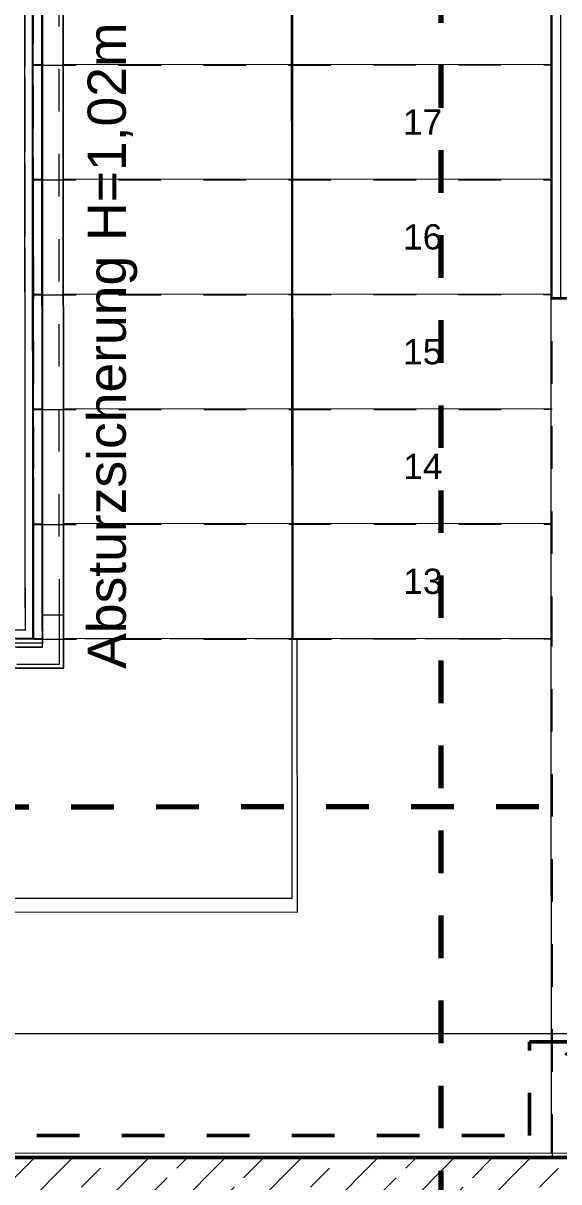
# Model space of a CAD drawing. Header units: metres. Extents: x -67.4 to -19.1, y 43.9 to 93.
# Drawn here: x -51.953 to -50.693, y 55.152 to 57.877 of the extents above; entities that cross this region are included whole.
import ezdxf

# ---------------------------------------------------------------- set-up
doc = ezdxf.new("R2010")
doc.units = ezdxf.units.M
doc.linetypes.add('Achse', pattern=[0.009, 0.005, -0.002, 0, -0.002])
doc.linetypes.add('Verdeckt', pattern=[0.003, 0.002, -0.001])
for name, color, linetype, lineweight in [('A-FLOR-HRAL', 11, 'Continuous', 5), ('A_Bemassung-50_', 4, 'Continuous', 9), ('A_Bemassung_', 4, 'Continuous', 9), ('A_Brandabschnitte', 30, 'Verdeckt', 50), ('A_Decken', 8, 'Continuous', 13), ('A_Gelaender', 7, 'Continuous', 13), ('A_Raeume', 7, 'Continuous', 13), ('A_Raeume_', 7, 'Continuous', 5), ('A_Waende', 7, 'Continuous', 13), ('G-ANNO-SYMB_', 111, 'Continuous', 9), ('S-STRS', 31, 'Continuous', 13), ('S-STRS-ANNO_', 31, 'Continuous', 5), ('S-STRS-MBND', 31, 'Verdeckt', 13), ('Text', 130, 'Continuous', 9)]:
    doc.layers.add(name, color=color, linetype=linetype, lineweight=lineweight)
doc.styles.add('Arial', font='arial.ttf', dxfattribs={"height": 0.059531})
doc.styles.add('Arial_2', font='arial.ttf', dxfattribs={"height": 0.09})
doc.styles.add('Arial_5', font='arial.ttf', dxfattribs={"height": 0.1})
doc.dimstyles.new('WGA-Bemaßung_4', dxfattribs={"dimscale": 0.3048, "dimtxt": 0.102026, "dimasz": 0.328084, "dimexe": 0.246063, "dimexo": 0.0625, "dimgap": 0.04101, "dimtad": 1, "dimdec": 1, "dimlfac": 100, "dimrnd": 0.5, "dimdsep": 46, "dimtxsty": 'Arial_5', "dimblk1": 'OBLIQUE', "dimblk2": 'OBLIQUE', "dimsah": 1, "dimcen": 0.09, "dimdle": 0.246063, "dimazin": 2, "dimtfac": 1, "dimtdec": 4, "dimtix": 1, "dimtmove": 0, "dimatfit": 3, "dimfxl": 0.656168, "dimfxlon": 1, "dimtvp": 1, "dimtolj": 1, "dimtzin": 0, "dimarcsym": 2})

# ---------------------------------------------------------------- blocks, each defined once
blk = doc.blocks.new('Geländer - Geländer-9296760-263_PP_00EG_BT2')
at = {"layer": 'A_Gelaender', "lineweight": 5}
for p, q in [((-24.7701, 72.3399), (-23.8309, 74.5919)), ((-23.8309, 74.5919), (-23.8124, 74.5842)), ((-24.7517, 72.3322), (-24.7701, 72.3399))]:
    blk.add_line(p, q, dxfattribs=at)
blk = doc.blocks.new('Typ des oberen Holms - Oberer Geländerholm_Innen_-9296763-263_PP_00EG_BT2')
at = {"layer": 'A_Gelaender', "lineweight": 5}
for p, q in [((-24.7517, 72.3322), (-23.8124, 74.5842)), ((-23.7663, 74.565), (-24.7055, 72.313)), ((-23.8124, 74.5842), (-23.7663, 74.565)), ((-24.7055, 72.313), (-24.7517, 72.3322))]:
    blk.add_line(p, q, dxfattribs=at)
blk = doc.blocks.new('Typ des oberen Holms - Oberer Geländerholm_Innen_-V45-263_PP_00EG_BT2')
at = {"layer": 'A_Gelaender', "lineweight": 5}
for p, q in [((-24.7517, 72.3322), (-23.8124, 74.5842)), ((-24.7055, 72.313), (-23.7663, 74.565)), ((-23.8124, 74.5842), (-23.7663, 74.565)), ((-24.7517, 72.3322), (-24.7055, 72.313))]:
    blk.add_line(p, q, dxfattribs=at)
blk = doc.blocks.new('Geländer - Geländer-11667929-263_PP_00EG_BT2')
at = {"layer": 'A_Gelaender', "linetype": 'Verdeckt', "lineweight": 5}
for p, q in [((-26.2154, 72.096), (-25.497, 73.8212)), ((-26.2047, 72.0699), (-25.4785, 73.8135)), ((-26.9806, 72.3935), (-26.2047, 72.0699)), ((-26.9545, 72.4043), (-26.2154, 72.096))]:
    blk.add_line(p, q, dxfattribs=at)
blk = doc.blocks.new('Typ des oberen Holms - Oberer Geländerholm_Innen_-V68-263_PP_00EG_BT2')
at = {"layer": 'A_Gelaender', "linetype": 'Verdeckt', "lineweight": 5}
for p, q in [((-26.1674, 72.2114), (-25.497, 73.8212)), ((-26.2154, 72.096), (-26.1674, 72.2114)), ((-26.3308, 72.1442), (-26.2154, 72.096))]:
    blk.add_line(p, q, dxfattribs=at)
blk = doc.blocks.new('Handlauftyp - Handlauf_Innen_-V69-263_PP_00EG_BT2')
at = {"layer": 'A_Gelaender', "linetype": 'Verdeckt', "lineweight": 5}
for p, q in [((-26.1708, 72.0991), (-25.4601, 73.8058)), ((-26.1339, 72.0837), (-25.4231, 73.7904)), ((-26.1939, 72.0437), (-26.1708, 72.0991)), ((-26.1724, 71.9914), (-26.1339, 72.0837)), ((-26.2493, 72.0668), (-26.1939, 72.0437)), ((-26.2647, 72.0299), (-26.1724, 71.9914))]:
    blk.add_line(p, q, dxfattribs=at)
blk = doc.blocks.new('Geländer - Geländer-11667999-263_PP_00EG_BT2')
at = {"layer": 'A_Gelaender', "lineweight": 5}
for p, q in [((-26.2043, 72.0707), (-25.0636, 74.8124)), ((-26.9805, 72.3939), (-26.2064, 72.0715))]:
    blk.add_line(p, q, dxfattribs=at)
blk = doc.blocks.new('Typ des oberen Holms - Oberer Geländerholm_Innen_-11668034-263_PP_00EG_BT2')
at = {"layer": 'A_Gelaender', "lineweight": 5}
for p, q in [((-26.1648, 72.1138), (-25.0451, 74.8047)), ((-24.9989, 74.7855), (-26.1186, 72.0946)), ((-26.1936, 72.0445), (-26.1648, 72.1138)), ((-26.1648, 72.1138), (-26.1186, 72.0946)), ((-26.1186, 72.0946), (-26.1666, 71.9791)), ((-26.2628, 72.0734), (-26.1936, 72.0445)), ((-26.1666, 71.9791), (-26.282, 72.0272))]:
    blk.add_line(p, q, dxfattribs=at)
blk = doc.blocks.new('Typ des oberen Holms - Oberer Geländerholm_Innen_-V70-263_PP_00EG_BT2')
at = {"layer": 'A_Gelaender', "lineweight": 5}
for p, q in [((-26.1648, 72.1138), (-25.0451, 74.8047)), ((-26.1186, 72.0946), (-24.9989, 74.7855)), ((-26.1936, 72.0445), (-26.1648, 72.1138)), ((-26.1666, 71.9791), (-26.1186, 72.0946)), ((-26.2628, 72.0734), (-26.1936, 72.0445)), ((-26.282, 72.0272), (-26.1666, 71.9791))]:
    blk.add_line(p, q, dxfattribs=at)
blk = doc.blocks.new('Handlauftyp - Handlauf_Innen_-11668047-263_PP_00EG_BT2')
at = {"layer": 'A_Gelaender', "lineweight": 5}
for p, q in [((-26.1744, 72.1948), (-25.0797, 74.8256)), ((-26.2151, 72.0968), (-26.1765, 72.1896)), ((-26.289, 72.1276), (-26.2151, 72.0968))]:
    blk.add_line(p, q, dxfattribs=at)
blk = doc.blocks.new('Handlauftyp - Handlauf_Innen_-V71-263_PP_00EG_BT2')
at = {"layer": 'A_Gelaender', "lineweight": 5}
for p, q in [((-26.1767, 72.1892), (-25.082, 74.8201)), ((-26.2151, 72.0968), (-26.1767, 72.1892)), ((-26.3074, 72.1353), (-26.2151, 72.0968))]:
    blk.add_line(p, q, dxfattribs=at)
blk = doc.blocks.new('DIMBLOCK445-263_PP_00EG_BT2')
at = {"layer": 'A_Bemassung-50_', "transparency": 16777216}
for p, q in [((-53.9888, 55.4998), (-53.9888, 55.5748)), ((-50.6278, 55.4997), (-50.6278, 55.5747)), ((-50.6278, 55.4997), (-54.0638, 55.4998)), ((-53.9888, 55.4998), (-53.9888, 55.2998)), ((-50.6278, 55.4997), (-50.6278, 55.2997))]:
    blk.add_line(p, q, dxfattribs=at)
at = {"layer": 'A_Bemassung-50_', "lineweight": 35, "transparency": 16777216}
for p, q in [((-53.9888, 55.4998), (-53.9388, 55.5498)), ((-50.6278, 55.4997), (-50.5778, 55.5497)), ((-53.9888, 55.4998), (-54.0388, 55.4498)), ((-50.6278, 55.4997), (-50.6778, 55.4497))]:
    blk.add_line(p, q, dxfattribs=at)
at = {"layer": 'A_Bemassung-50_', "color": 0, "transparency": 16777216, "insert": (-52.4236, 55.642), "char_height": 0.1, "width": 0.276883, "attachment_point": 1, "rotation": 359.9983, "line_spacing_factor": 0.941778, "style": 'Arial_5'}
blk.add_mtext('336', dxfattribs=at)
blk = doc.blocks.new('_Oblique')
at = {"color": 0, "linetype": 'ByBlock', "lineweight": -2}
blk.add_line((-0.5, -0.5), (0.5, 0.5), dxfattribs=at)

msp = doc.modelspace()

# ---------------------------------------------------------------- hatches: boundary and pattern name
at = {"layer": 'A_Waende', "lineweight": 5}
h = msp.add_hatch(dxfattribs=at)
h.set_pattern_fill('FP_3', color=250, style=0, pattern_type=2)
h.set_pattern_definition([(45, (0, 0), (-0.08980256, 0.08980256), []), (45, (0.0898, 0), (-0.08980256, 0.08980256), [0.0635, -0.03175])])
h.paths.add_polyline_path([(-46.5788, 55.0286), (-46.5788, 55.0288), (-46.5788, 55.2086), (-46.868, 55.2086), (-46.868, 55.0286), (-46.6413, 55.0286)])
h.paths.add_polyline_path([(-47.928, 55.0287), (-47.928, 55.0449), (-47.9912, 55.0287)])
h.paths.add_polyline_path([(-47.9912, 55.2087), (-47.928, 55.1924), (-47.928, 55.2087)])
h.paths.add_polyline_path([(-47.9912, 55.0287), (-47.9912, 55.2087), (-53.9888, 55.2088), (-53.9888, 55.0288), (-47.9996, 55.0287)])

# ---------------------------------------------------------------- linework, layer by layer
at = {"layer": 'A_Brandabschnitte'}
for p, q in [((-50.7619, 55.4809), (-48.8819, 55.4819)), ((-50.7619, 55.2609), (-50.7619, 55.4809)), ((-53.9207, 55.2592), (-50.7619, 55.2609))]:
    msp.add_line(p, q, dxfattribs=at)
at = {"layer": 'A_Decken'}
for p, q in [((-50.7115, 59.6705), (-50.7116, 57.2287)), ((-50.7116, 57.2287), (-50.6277, 57.2287)), ((-50.6278, 55.2185), (-53.9888, 55.2191))]:
    msp.add_line(p, q, dxfattribs=at)
at = {"layer": 'A_Raeume', "color": 8, "linetype": 'Verdeckt'}
for q in [(-51.9079, 57.8696), (-52.7887, 56.4188)]:
    msp.add_line((-51.9079, 56.4188), q, dxfattribs=at)
at = {"layer": 'A_Raeume_', "flags": 128}
msp.add_lwpolyline([(-53.9888, 55.2088), (-52.3513, 55.2088), (-50.6278, 55.2087), (-50.6277, 57.2287), (-50.4577, 57.2287), (-48.7776, 57.2286), (-48.6079, 57.2286), (-48.6079, 57.3628), (-48.6079, 58.4087), (-48.6078, 60.4588)], dxfattribs=at)
msp.add_lwpolyline([(-52.7887, 56.4188), (-52.7887, 59.6693), (-51.9079, 59.6693), (-51.9079, 56.4188)], close=True, dxfattribs=at)
at = {"layer": 'A_Waende', "color": 50, "lineweight": 50}
msp.add_line((-48.608, 55.2087), (-53.9888, 55.2088), dxfattribs=at)
at = {"layer": 'G-ANNO-SYMB_', "linetype": 'Achse', "lineweight": 70}
for p, q in [((-50.9697, 47.2778), (-50.9686, 85.3038)), ((-56.4399, 56.0314), (-46.7419, 56.0366))]:
    msp.add_line(p, q, dxfattribs=at)
at = {"layer": 'S-STRS'}
for p, q in [((-51.9313, 57.7795), (-51.9315, 58.0495)), ((-51.9311, 57.5095), (-51.9313, 57.7795)), ((-51.9313, 57.7795), (-51.9091, 57.7795)), ((-51.9313, 57.7795), (-51.9091, 57.7795)), ((-51.8591, 57.7796), (-50.7116, 57.7805)), ((-51.8591, 57.7796), (-50.7116, 57.7805)), ((-51.9309, 57.2395), (-51.9311, 57.5095)), ((-51.9311, 57.5095), (-51.9089, 57.5095)), ((-51.9311, 57.5095), (-51.9089, 57.5095)), ((-51.8589, 57.5096), (-50.7116, 57.5105)), ((-51.8589, 57.5096), (-50.7116, 57.5105)), ((-51.9306, 56.9695), (-51.9309, 57.2395)), ((-51.9309, 57.2395), (-51.9086, 57.2395)), ((-51.9309, 57.2395), (-51.9086, 57.2395)), ((-51.8586, 57.2396), (-50.7116, 57.2405)), ((-51.8586, 57.2396), (-50.7116, 57.2405)), ((-50.7106, 56.9705), (-50.7109, 57.2287)), ((-51.9304, 56.6995), (-51.9306, 56.9695)), ((-51.9306, 56.9695), (-51.9084, 56.9695)), ((-51.9306, 56.9695), (-51.9084, 56.9695)), ((-51.8584, 56.9696), (-50.7106, 56.9705)), ((-51.8584, 56.9696), (-50.7106, 56.9705)), ((-50.7104, 56.7005), (-50.7106, 56.9705)), ((-51.9302, 56.4295), (-51.9304, 56.6995)), ((-51.9304, 56.6995), (-51.9082, 56.6995)), ((-51.9304, 56.6995), (-51.9082, 56.6995)), ((-51.8582, 56.6996), (-50.7104, 56.7005)), ((-51.8582, 56.6996), (-50.7104, 56.7005)), ((-50.7102, 56.4305), (-50.7104, 56.7005)), ((-51.9302, 56.4299), (-52.7687, 56.4295)), ((-51.9302, 56.4295), (-51.9079, 56.4295)), ((-51.9302, 56.4295), (-51.9079, 56.4295)), ((-51.8579, 56.4296), (-50.7102, 56.4305)), ((-51.8579, 56.4296), (-50.7102, 56.4305)), ((-50.7095, 55.2185), (-50.7102, 56.4306))]:
    msp.add_line(p, q, dxfattribs=at)
at = {"layer": 'S-STRS-ANNO_'}
for p, q in [((-51.3179, 56.4282), (-51.319, 58.3182)), ((-51.3213, 57.78), (-51.3215, 58.05)), ((-51.3211, 57.51), (-51.3213, 57.78)), ((-51.3209, 57.24), (-51.3211, 57.51)), ((-51.3206, 56.97), (-51.3209, 57.24)), ((-51.3204, 56.7), (-51.3206, 56.97)), ((-51.3202, 56.43), (-51.3204, 56.7)), ((-51.3198, 55.819), (-51.3202, 56.43)), ((-51.3076, 55.7857), (-51.308, 56.4291)), ((-53.3784, 55.8179), (-51.3198, 55.819)), ((-53.3918, 55.7877), (-51.3076, 55.7857))]:
    msp.add_line(p, q, dxfattribs=at)
at = {"layer": 'S-STRS-MBND'}
for p, q in [((-50.7079, 56.4285), (-50.7091, 58.5885)), ((-51.9279, 56.4279), (-51.9291, 58.5879)), ((-51.9287, 57.7779), (-50.7087, 57.7785)), ((-51.9287, 57.7779), (-50.7087, 57.7785)), ((-51.9285, 57.5079), (-50.7085, 57.5085)), ((-51.9285, 57.5079), (-50.7085, 57.5085)), ((-51.9284, 57.2379), (-50.7084, 57.2385)), ((-51.9284, 57.2379), (-50.7084, 57.2385)), ((-51.9282, 56.9679), (-50.7082, 56.9685)), ((-51.9282, 56.9679), (-50.7082, 56.9685)), ((-51.9281, 56.6979), (-50.7081, 56.6985)), ((-51.9281, 56.6979), (-50.7081, 56.6985)), ((-50.708, 56.4291), (-52.7687, 56.4291)), ((-51.9279, 56.4279), (-50.7079, 56.4285)), ((-51.9279, 56.4279), (-50.7079, 56.4285)), ((-50.7073, 55.2105), (-50.708, 56.4291)), ((-53.9923, 55.2088), (-50.7073, 55.2105))]:
    msp.add_line(p, q, dxfattribs=at)

# ---------------------------------------------------------------- block references
at = {"layer": 'A-FLOR-HRAL', "rotation": 22.64000000000043}
for name in ['Geländer - Geländer-11667929-263_PP_00EG_BT2', 'Geländer - Geländer-11667999-263_PP_00EG_BT2', 'Geländer - Geländer-9296760-263_PP_00EG_BT2']:
    msp.add_blockref(name, (0, 0), dxfattribs=at)
at = {"layer": 'A_Gelaender', "lineweight": 5, "rotation": 22.64000000000043}
for name in ['Handlauftyp - Handlauf_Innen_-V69-263_PP_00EG_BT2', 'Typ des oberen Holms - Oberer Geländerholm_Innen_-V68-263_PP_00EG_BT2', 'Typ des oberen Holms - Oberer Geländerholm_Innen_-11668034-263_PP_00EG_BT2', 'Typ des oberen Holms - Oberer Geländerholm_Innen_-V70-263_PP_00EG_BT2', 'Handlauftyp - Handlauf_Innen_-11668047-263_PP_00EG_BT2', 'Handlauftyp - Handlauf_Innen_-V71-263_PP_00EG_BT2', 'Typ des oberen Holms - Oberer Geländerholm_Innen_-9296763-263_PP_00EG_BT2', 'Typ des oberen Holms - Oberer Geländerholm_Innen_-V45-263_PP_00EG_BT2']:
    msp.add_blockref(name, (0, 0), dxfattribs=at)

# ---------------------------------------------------------------- texts
at = {"layer": 'S-STRS-ANNO_', "char_height": 0.05953, "width": 0.109888, "attachment_point": 1, "line_spacing_factor": 0.941778, "style": 'Arial'}
for s, insert in [('17', (-51.0594, 57.6739)), ('16', (-51.0592, 57.4039)), ('15', (-51.0591, 57.1339)), ('14', (-51.0589, 56.8639)), ('13', (-51.0588, 56.5939))]:
    msp.add_mtext(s, dxfattribs=dict(at, insert=insert))
at = {"layer": 'Text', "color": 7, "insert": (-51.8015, 56.3583), "char_height": 0.09, "width": 1.79578, "attachment_point": 1, "rotation": 90, "style": 'Arial_2'}
msp.add_mtext('Absturzsicherung H=1,02m', dxfattribs=at)

# ---------------------------------------------------------------- dimensions: what is measured, and where the dimension line sits
at = {"layer": 'A_Bemassung_'}
dim = msp.add_linear_dim(base=(-53.9888, 55.4998), p1=(-50.6278, 55.2997), p2=(-53.9888, 55.2998), angle=359.9983, dimstyle='WGA-Bemaßung_4', override={"dimpost": '<>', "dimfxl": 3.361003}, dxfattribs=at)
dim.commit()
dim.dimension.update_dxf_attribs({"geometry": 'DIMBLOCK445-263_PP_00EG_BT2', "text_midpoint": (-52.3083, 55.5633)})

doc.saveas('drawing.dxf')
